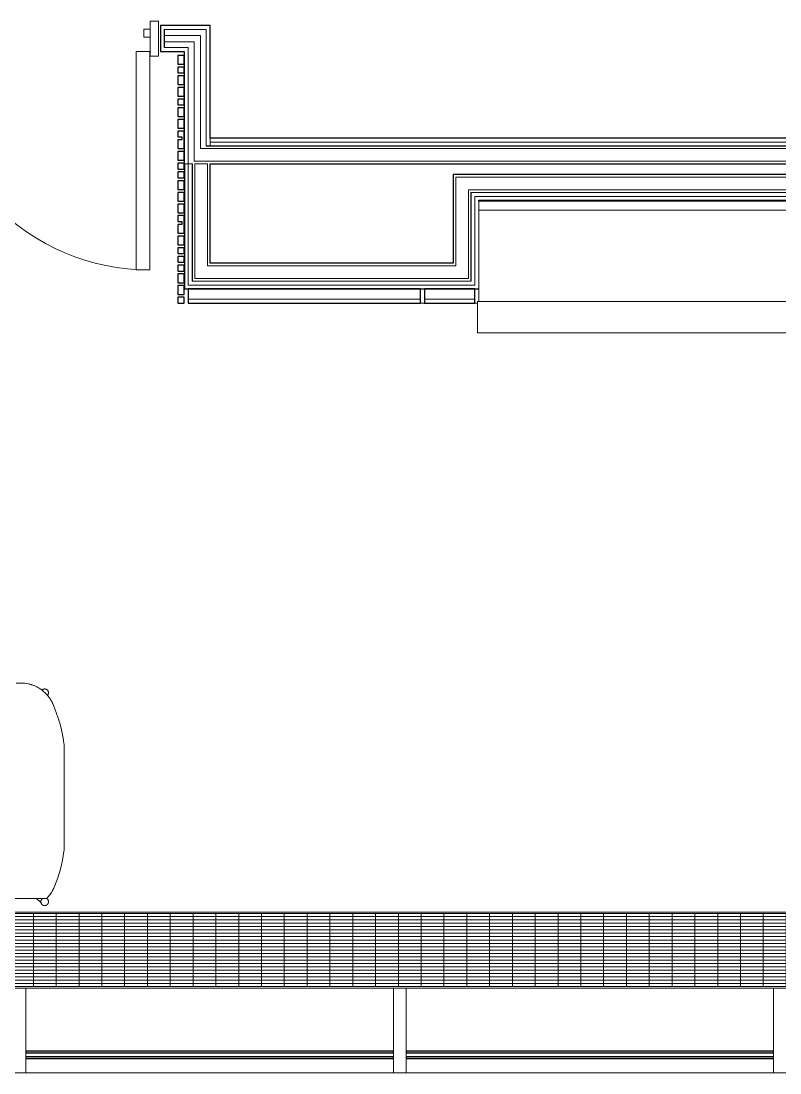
# Model space of a CAD drawing. Header units: millimetres. Extents: x 90978 to 295199, y -4084 to 97293.
# Drawn here: x 170556 to 173551, y 12073 to 16223 of the extents above; entities that cross this region are included whole.
import ezdxf

# ---------------------------------------------------------------- set-up
doc = ezdxf.new("R2010")
doc.units = ezdxf.units.MM
doc.header["$MEASUREMENT"] = 0
for name, color, linetype, lineweight in [('CSM-STL-XX-ZZ-M3-A-XXXX-00001_detached _19_04_21__rvt-1-Level 0$0$A-DOOR', 4, 'CONTINUOUS', 9), ('CSM-STL-XX-ZZ-M3-A-XXXX-00001_detached _19_04_21__rvt-1-Level 0$0$A-DOOR-FRAM', 4, 'CONTINUOUS', 18), ('CSM-STL-XX-ZZ-M3-A-XXXX-00001_detached _19_04_21__rvt-1-Level 0$0$A-GENM', 7, 'CONTINUOUS', 9), ('CSM-STL-XX-ZZ-M3-A-XXXX-00001_detached _19_04_21__rvt-1-Level 0$0$A-GLAZ-CURT', 7, 'CONTINUOUS', 9), ('CSM-STL-XX-ZZ-M3-A-XXXX-00001_detached _19_04_21__rvt-1-Level 0$0$A-GLAZ-CWMG', 7, 'CONTINUOUS', 9), ('CSM-STL-XX-ZZ-M3-A-XXXX-00001_detached _19_04_21__rvt-1-Level 0$0$A-WALL', 7, 'CONTINUOUS', 9), ('CSM-STL-XX-ZZ-M3-A-XXXX-00001_detached _19_04_21__rvt-1-Level 0$0$I-FURN', 8, 'CONTINUOUS', 9), ('CSM-STL-XX-ZZ-M3-A-XXXX-00001_detached _19_04_21__rvt-1-Level 0$0$I-WALL', 7, 'CONTINUOUS', 9), ('I-FURN', 8, 'CONTINUOUS', 9)]:
    doc.layers.add(name, color=color, linetype=linetype, lineweight=lineweight)

msp = doc.modelspace()

# ---------------------------------------------------------------- hatches: boundary and pattern name
at = {"layer": 'CSM-STL-XX-ZZ-M3-A-XXXX-00001_detached _19_04_21__rvt-1-Level 0$0$A-GENM'}
h = msp.add_hatch(dxfattribs=at)
h.set_pattern_fill('FP_27', color=256, style=0, pattern_type=2)
h.set_pattern_definition([(0, (173125.082, 12558.142), (0, 13.2), []), (90, (173125.08, 12558.14), (-90, 6e-15), [])])
h.paths.add_polyline_path([(189294.8, 12414.1), (189294.8, 12702.1), (156955.3, 12702.1), (156955.3, 12414.1), (189031.6, 12414.1)], flags=0)
at = {"layer": 'CSM-STL-XX-ZZ-M3-A-XXXX-00001_detached _19_04_21__rvt-1-Level 0$0$A-GLAZ-CURT'}
h = msp.add_hatch(color=256, dxfattribs=at)
h.paths.add_polyline_path([(170575.8, 12158.7), (170575.8, 12152.7), (172025.8, 12152.7), (172025.8, 12158.7), (171109.2, 12158.7)], flags=0)
h.paths.add_polyline_path([(170575.8, 12136.7), (170575.8, 12130.7), (172025.8, 12130.7), (172025.8, 12136.7), (171109.2, 12136.7)], flags=0)
h = msp.add_hatch(color=256, dxfattribs=at)
h.paths.add_polyline_path([(172075.8, 12158.7), (172075.8, 12152.7), (173525.8, 12152.7), (173525.8, 12158.7), (172609.2, 12158.7)], flags=0)
h.paths.add_polyline_path([(172075.8, 12136.7), (172075.8, 12130.7), (173525.8, 12130.7), (173525.8, 12136.7), (172609.2, 12136.7)], flags=0)

# ---------------------------------------------------------------- linework, layer by layer
at = {"layer": 'CSM-STL-XX-ZZ-M3-A-XXXX-00001_detached _19_04_21__rvt-1-Level 0$0$A-DOOR', "lineweight": 20}
for p, q in [((171064.3, 16103.2), (171010.3, 16103.2)), ((171010.3, 16103.2), (171010.3, 15241.2)), ((171064.3, 15241.2), (171064.3, 16103.2)), ((171010.3, 15241.2), (171064.3, 15241.2))]:
    msp.add_line(p, q, dxfattribs=at)
at = {"layer": 'CSM-STL-XX-ZZ-M3-A-XXXX-00001_detached _19_04_21__rvt-1-Level 0$0$A-DOOR'}
msp.add_arc((171064.3, 16103.2), 862, 180, 270, dxfattribs=at)
at = {"layer": 'CSM-STL-XX-ZZ-M3-A-XXXX-00001_detached _19_04_21__rvt-1-Level 0$0$A-DOOR-FRAM', "lineweight": 20}
for p, q in [((171041.3, 16191.2), (171041.3, 16159.2)), ((171066.3, 16191.2), (171041.3, 16191.2)), ((171098.3, 16223.2), (171066.3, 16223.2)), ((171066.3, 16223.2), (171066.3, 16085.2)), ((171066.3, 16159.2), (171066.3, 16191.2)), ((171098.3, 16085.2), (171098.3, 16223.2)), ((171041.3, 16159.2), (171066.3, 16159.2)), ((171066.3, 16085.2), (171098.3, 16085.2))]:
    msp.add_line(p, q, dxfattribs=at)
at = {"layer": 'CSM-STL-XX-ZZ-M3-A-XXXX-00001_detached _19_04_21__rvt-1-Level 0$0$A-GENM'}
for p, q in [((189294.8, 12702.1), (156955.3, 12702.1)), ((157147.6, 12708.1), (189300.8, 12708.1)), ((156955.3, 12414.1), (189294.8, 12414.1))]:
    msp.add_line(p, q, dxfattribs=at)
at = {"layer": 'CSM-STL-XX-ZZ-M3-A-XXXX-00001_detached _19_04_21__rvt-1-Level 0$0$A-GLAZ-CURT', "lineweight": 30}
for p, q in [((172025.8, 12158.7), (170575.8, 12158.7)), ((170575.8, 12158.7), (170575.8, 12152.7)), ((170575.8, 12152.7), (172025.8, 12152.7)), ((172025.8, 12136.7), (170575.8, 12136.7)), ((170575.8, 12136.7), (170575.8, 12130.7)), ((170575.8, 12130.7), (172025.8, 12130.7)), ((172025.8, 12152.7), (172025.8, 12158.7)), ((172025.8, 12130.7), (172025.8, 12136.7)), ((173525.8, 12158.7), (172075.8, 12158.7)), ((172075.8, 12158.7), (172075.8, 12152.7)), ((172075.8, 12152.7), (173525.8, 12152.7)), ((173525.8, 12136.7), (172075.8, 12136.7)), ((172075.8, 12136.7), (172075.8, 12130.7)), ((172075.8, 12130.7), (173525.8, 12130.7)), ((173525.8, 12152.7), (173525.8, 12158.7)), ((173525.8, 12130.7), (173525.8, 12136.7))]:
    msp.add_line(p, q, dxfattribs=at)
at = {"layer": 'CSM-STL-XX-ZZ-M3-A-XXXX-00001_detached _19_04_21__rvt-1-Level 0$0$A-GLAZ-CWMG', "lineweight": 20, "extrusion": (0, 0, -1)}
for p, q in [((170575.8, 12408.2), (170525.8, 12408.2)), ((170575.8, 12073.2), (170575.8, 12408.2)), ((172075.8, 12408.2), (172025.8, 12408.2)), ((172025.8, 12408.2), (172025.8, 12073.2)), ((172075.8, 12073.2), (172075.8, 12408.2)), ((173575.8, 12408.2), (173525.8, 12408.2)), ((173525.8, 12408.2), (173525.8, 12073.2)), ((170525.8, 12073.2), (170575.8, 12073.2)), ((172025.8, 12073.2), (172075.8, 12073.2)), ((173525.8, 12073.2), (173575.8, 12073.2))]:
    msp.add_line(p, q, dxfattribs=at)
at = {"layer": 'CSM-STL-XX-ZZ-M3-A-XXXX-00001_detached _19_04_21__rvt-1-Level 0$0$A-GLAZ-CWMG'}
for p, q in [((170575.8, 12408.2), (172025.8, 12408.2)), ((172075.8, 12408.2), (173525.8, 12408.2)), ((170575.8, 12073.2), (172025.8, 12073.2)), ((172075.8, 12073.2), (173525.8, 12073.2))]:
    msp.add_line(p, q, dxfattribs=at)
at = {"layer": 'CSM-STL-XX-ZZ-M3-A-XXXX-00001_detached _19_04_21__rvt-1-Level 0$0$A-WALL'}
for p, q in [((171121.3, 16190.2), (171121.3, 16154.2)), ((171287.3, 16190.2), (171121.3, 16190.2)), ((171122.3, 16189.2), (171122.3, 16166.7)), ((171286.3, 16189.2), (171122.3, 16189.2)), ((171286.3, 16189.2), (171286.3, 16166.7)), ((171287.3, 16190.2), (171287.3, 16189.2)), ((171287.3, 16189.2), (171287.3, 16103.2)), ((171121.3, 16154.2), (171121.3, 16118.2)), ((171122.3, 16166.7), (171263.8, 16166.7)), ((171122.3, 16166.7), (171122.3, 16154.2)), ((171122.3, 16154.2), (171122.3, 16141.7)), ((171263.8, 16166.7), (171263.8, 16141.7)), ((171286.3, 16166.7), (171286.3, 16103.2)), ((171121.3, 16118.2), (171215.3, 16118.2)), ((171122.3, 16141.7), (171122.3, 16119.2)), ((171122.3, 16141.7), (171238.8, 16141.7)), ((171122.3, 16119.2), (171216.3, 16119.2)), ((171215.3, 16118.2), (171215.3, 16103.2)), ((171215.3, 15660), (171215.3, 16103.2)), ((171216.3, 16119.2), (171216.3, 16118.2)), ((171216.3, 16118.2), (171216.3, 16103.2)), ((171216.3, 15660), (171216.3, 16103.2)), ((171238.8, 16141.7), (171238.8, 16119.2)), ((171238.8, 16119.2), (171238.8, 16103.2)), ((171238.8, 15670), (171238.8, 16103.2)), ((171263.8, 16141.7), (171263.8, 16103.2)), ((171263.8, 15720), (171263.8, 16103.2)), ((171286.3, 15730), (171286.3, 16103.2)), ((171287.3, 15731), (171287.3, 16103.2)), ((171287.3, 15730), (171286.3, 15730)), ((171302.3, 15731), (171287.3, 15731)), ((171302.3, 15730), (171287.3, 15730)), ((171302.3, 15761), (171302.3, 15746)), ((171302.3, 15746), (185411.5, 15746)), ((171302.3, 15746), (171302.3, 15731)), ((171302.3, 15731), (185411.5, 15731)), ((171302.3, 15730), (185411.5, 15730)), ((171286.3, 15720), (171263.8, 15720)), ((171302.3, 15720), (171286.3, 15720)), ((171302.3, 15720), (185411.5, 15720)), ((171201.3, 15660), (171215.3, 15660)), ((171215.3, 15660), (171201.3, 15660)), ((171215.3, 15660), (171216.3, 15660)), ((171216.3, 15660), (171215.3, 15660)), ((171216.3, 15660), (171231.3, 15660)), ((171216.3, 15267.4), (171216.3, 15660)), ((171231.3, 15660), (171216.3, 15660)), ((171231.3, 15660), (171232.3, 15660)), ((171232.3, 15660), (171231.3, 15660)), ((171231.3, 15267.4), (171231.3, 15660)), ((171232.3, 15267.4), (171232.3, 15660)), ((171263.8, 15670), (171238.8, 15670)), ((171263.8, 15660), (171242.3, 15660)), ((171242.3, 15267.4), (171242.3, 15660)), ((171302.3, 15670), (171263.8, 15670)), ((171286.3, 15660), (171263.8, 15660)), ((171287.3, 15660), (171286.3, 15660)), ((171292.3, 15660), (171287.3, 15660)), ((171292.3, 15267.4), (171292.3, 15660)), ((171302.3, 15670), (185411.5, 15670)), ((172271.3, 15607.4), (172321.3, 15607.4)), ((172271.3, 15257.4), (172271.3, 15607.4)), ((172321.3, 15607.4), (172362.3, 15607.4)), ((172362.3, 15607.4), (174762.3, 15607.4)), ((172321.3, 15557.4), (172331.3, 15557.4)), ((172321.3, 15207.4), (172321.3, 15557.4)), ((172331.3, 15557.4), (172362.3, 15557.4)), ((172331.3, 15547.4), (172332.3, 15547.4)), ((172331.3, 15197.4), (172331.3, 15547.4)), ((172332.3, 15547.4), (172362.3, 15547.4)), ((172332.3, 15546.4), (172347.3, 15546.4)), ((172332.3, 15196.4), (172332.3, 15546.4)), ((172347.3, 15546.4), (172362.3, 15546.4)), ((172347.3, 15531.4), (172362.3, 15531.4)), ((172347.3, 15181.4), (172347.3, 15531.4)), ((172362.3, 15557.4), (174762.3, 15557.4)), ((172362.3, 15547.4), (174762.3, 15547.4)), ((172362.3, 15546.4), (174762.3, 15546.4)), ((172362.3, 15531.4), (174762.3, 15531.4)), ((171216.3, 15196.4), (171216.3, 15267.4)), ((171231.3, 15197.4), (171231.3, 15267.4)), ((171232.3, 15207.4), (171232.3, 15267.4)), ((171242.3, 15257.4), (171242.3, 15267.4)), ((171242.3, 15207.4), (171242.3, 15257.4)), ((171292.3, 15257.4), (171292.3, 15267.4)), ((171292.3, 15257.4), (172261.3, 15257.4)), ((172271.3, 15257.4), (172261.3, 15257.4)), ((171216.3, 15181.4), (171216.3, 15196.4)), ((171231.3, 15196.4), (171231.3, 15197.4)), ((171231.3, 15196.4), (172261.3, 15196.4)), ((171232.3, 15197.4), (171232.3, 15207.4)), ((171232.3, 15197.4), (172261.3, 15197.4)), ((171242.3, 15207.4), (172261.3, 15207.4)), ((172271.3, 15207.4), (172261.3, 15207.4)), ((172321.3, 15197.4), (172261.3, 15197.4)), ((172331.3, 15196.4), (172261.3, 15196.4)), ((172321.3, 15207.4), (172271.3, 15207.4)), ((172331.3, 15197.4), (172321.3, 15197.4)), ((172332.3, 15196.4), (172331.3, 15196.4)), ((171216.3, 15181.4), (172261.3, 15181.4)), ((172332.3, 15181.4), (172261.3, 15181.4)), ((172347.3, 15181.4), (172332.3, 15181.4)), ((172132.3, 15126.4), (171216.3, 15126.4)), ((172346.3, 15126.4), (172148.3, 15126.4))]:
    msp.add_line(p, q, dxfattribs=at)
at = {"layer": 'CSM-STL-XX-ZZ-M3-A-XXXX-00001_detached _19_04_21__rvt-1-Level 0$0$A-WALL', "lineweight": 30}
for p, q in [((171200.3, 16087.9), (171175.3, 16087.9)), ((171175.3, 16087.9), (171175.3, 16053.4)), ((171200.3, 16053.4), (171200.3, 16087.9)), ((171175.3, 16053.4), (171200.3, 16053.4)), ((171200.3, 16041.9), (171175.3, 16041.9)), ((171175.3, 16041.9), (171175.3, 16018.9)), ((171200.3, 16018.9), (171200.3, 16041.9)), ((171175.3, 16018.9), (171200.3, 16018.9)), ((171200.3, 16007.4), (171175.3, 16007.4)), ((171175.3, 16007.4), (171175.3, 15972.9)), ((171200.3, 15972.9), (171200.3, 16007.4)), ((171175.3, 15972.9), (171200.3, 15972.9)), ((171200.3, 15961.4), (171175.3, 15961.4)), ((171175.3, 15961.4), (171175.3, 15926.9)), ((171200.3, 15926.9), (171200.3, 15961.4)), ((171175.3, 15926.9), (171200.3, 15926.9)), ((171200.3, 15915.4), (171175.3, 15915.4)), ((171175.3, 15915.4), (171175.3, 15892.4)), ((171200.3, 15892.4), (171200.3, 15915.4)), ((171175.3, 15892.4), (171200.3, 15892.4)), ((171200.3, 15880.9), (171175.3, 15880.9)), ((171175.3, 15880.9), (171175.3, 15846.4)), ((171200.3, 15846.4), (171200.3, 15880.9)), ((171175.3, 15846.4), (171200.3, 15846.4)), ((171200.3, 15834.9), (171175.3, 15834.9)), ((171175.3, 15834.9), (171175.3, 15800.4)), ((171200.3, 15800.4), (171200.3, 15834.9)), ((171175.3, 15800.4), (171200.3, 15800.4)), ((171200.3, 15788.9), (171175.3, 15788.9)), ((171175.3, 15788.9), (171175.3, 15765.9)), ((171200.3, 15719.9), (171200.3, 15788.9)), ((171175.3, 15765.9), (171191.3, 15765.9)), ((171191.3, 15754.4), (171175.3, 15754.4)), ((171175.3, 15754.4), (171175.3, 15719.9)), ((171191.3, 15765.9), (171191.3, 15754.4)), ((171175.3, 15719.9), (171200.3, 15719.9)), ((171200.3, 15708.4), (171175.3, 15708.4)), ((171175.3, 15708.4), (171175.3, 15673.9)), ((171200.3, 15673.9), (171200.3, 15708.4)), ((171175.3, 15673.9), (171200.3, 15673.9)), ((171200.3, 15662.4), (171175.3, 15662.4)), ((171175.3, 15662.4), (171175.3, 15639.4)), ((171200.3, 15639.4), (171200.3, 15662.4)), ((171175.3, 15639.4), (171200.3, 15639.4)), ((171200.3, 15627.9), (171175.3, 15627.9)), ((171175.3, 15627.9), (171175.3, 15604.9)), ((171175.3, 15604.9), (171200.3, 15604.9)), ((171200.3, 15604.9), (171200.3, 15627.9)), ((171200.3, 15593.4), (171175.3, 15593.4)), ((171175.3, 15593.4), (171175.3, 15558.9)), ((171200.3, 15558.9), (171200.3, 15593.4)), ((171175.3, 15558.9), (171200.3, 15558.9)), ((171200.3, 15547.4), (171175.3, 15547.4)), ((171175.3, 15547.4), (171175.3, 15512.9)), ((171200.3, 15512.9), (171200.3, 15547.4)), ((171175.3, 15512.9), (171200.3, 15512.9)), ((171200.3, 15501.4), (171175.3, 15501.4)), ((171175.3, 15501.4), (171175.3, 15466.9)), ((171200.3, 15466.9), (171200.3, 15501.4)), ((171175.3, 15466.9), (171200.3, 15466.9)), ((171200.3, 15455.4), (171175.3, 15455.4)), ((171175.3, 15455.4), (171175.3, 15432.4)), ((171200.3, 15386.4), (171200.3, 15455.4)), ((171175.3, 15432.4), (171191.3, 15432.4)), ((171191.3, 15420.9), (171175.3, 15420.9)), ((171175.3, 15420.9), (171175.3, 15386.4)), ((171191.3, 15432.4), (171191.3, 15420.9)), ((171175.3, 15386.4), (171200.3, 15386.4)), ((171200.3, 15374.9), (171175.3, 15374.9)), ((171175.3, 15374.9), (171175.3, 15340.4)), ((171200.3, 15340.4), (171200.3, 15374.9)), ((171175.3, 15340.4), (171200.3, 15340.4)), ((171200.3, 15328.9), (171175.3, 15328.9)), ((171175.3, 15328.9), (171175.3, 15305.9)), ((171200.3, 15305.9), (171200.3, 15328.9)), ((171175.3, 15305.9), (171200.3, 15305.9)), ((171200.3, 15294.4), (171175.3, 15294.4)), ((171175.3, 15294.4), (171175.3, 15271.4)), ((171200.3, 15271.4), (171200.3, 15294.4)), ((171175.3, 15271.4), (171200.3, 15271.4)), ((171200.3, 15259.9), (171175.3, 15259.9)), ((171175.3, 15259.9), (171175.3, 15236.9)), ((171175.3, 15236.9), (171200.3, 15236.9)), ((171200.3, 15236.9), (171200.3, 15259.9)), ((171200.3, 15225.4), (171175.3, 15225.4)), ((171175.3, 15225.4), (171175.3, 15190.9)), ((171175.3, 15190.9), (171200.3, 15190.9)), ((171200.3, 15190.9), (171200.3, 15225.4)), ((171200.3, 15179.4), (171175.3, 15179.4)), ((171175.3, 15179.4), (171175.3, 15144.9)), ((171200.3, 15144.9), (171200.3, 15179.4)), ((171175.3, 15144.9), (171200.3, 15144.9)), ((171200.3, 15133.4), (171175.3, 15133.4)), ((171175.3, 15133.4), (171175.3, 15110.4)), ((171175.3, 15110.4), (171200.3, 15110.4)), ((171200.3, 15110.4), (171200.3, 15133.4))]:
    msp.add_line(p, q, dxfattribs=at)
at = {"layer": 'CSM-STL-XX-ZZ-M3-A-XXXX-00001_detached _19_04_21__rvt-1-Level 0$0$I-FURN'}
for p, q in [((174762.3, 15512.7), (172362.3, 15512.7)), ((172362.3, 15512.7), (172362.3, 15477.7)), ((172362.3, 15477.7), (174762.3, 15477.7)), ((172362.3, 15117.2), (172362.3, 15477.7)), ((172362.3, 15477.7), (174762.3, 15477.7)), ((174767.3, 15117.2), (172357.3, 15117.2)), ((172357.3, 15117.2), (172357.3, 14992.7)), ((172357.3, 14992.7), (174767.3, 14992.7))]:
    msp.add_line(p, q, dxfattribs=at)
at = {"layer": 'CSM-STL-XX-ZZ-M3-A-XXXX-00001_detached _19_04_21__rvt-1-Level 0$0$I-WALL', "lineweight": 30}
for p, q in [((171302.3, 16205.2), (171106.3, 16205.2)), ((171106.3, 16205.2), (171106.3, 16103.2)), ((171302.3, 16190.2), (171302.3, 16205.2)), ((171302.3, 16103.2), (171302.3, 16190.2)), ((171106.3, 16103.2), (171200.3, 16103.2)), ((171200.3, 16103.2), (171200.3, 15660)), ((171302.3, 15761), (171302.3, 16103.2)), ((177349.5, 15761), (171302.3, 15761)), ((171200.3, 15660), (171201.3, 15660)), ((171201.3, 15660), (171201.3, 15267.4)), ((171302.3, 15660), (185411.5, 15660)), ((171302.3, 15267.4), (171302.3, 15660)), ((172261.3, 15617.4), (172261.3, 15267.4)), ((172271.3, 15617.4), (172261.3, 15617.4)), ((172362.3, 15617.4), (172271.3, 15617.4)), ((174762.3, 15617.4), (172362.3, 15617.4)), ((172362.3, 15516.4), (174762.3, 15516.4)), ((172362.3, 15512.7), (172362.3, 15516.4)), ((171201.3, 15267.4), (171201.3, 15181.4)), ((172261.3, 15267.4), (171302.3, 15267.4)), ((171201.3, 15181.4), (171201.3, 15166.4)), ((171201.3, 15166.4), (172261.3, 15166.4)), ((172132.3, 15166.4), (171216.3, 15166.4)), ((171216.3, 15166.4), (171216.3, 15110.4)), ((172132.3, 15110.4), (172132.3, 15166.4)), ((172346.3, 15166.4), (172148.3, 15166.4)), ((172148.3, 15166.4), (172148.3, 15110.4)), ((172261.3, 15166.4), (172347.3, 15166.4)), ((172346.3, 15110.4), (172346.3, 15166.4)), ((172347.3, 15166.4), (172362.3, 15166.4)), ((171216.3, 15110.4), (172132.3, 15110.4)), ((172148.3, 15110.4), (172346.3, 15110.4))]:
    msp.add_line(p, q, dxfattribs=at)
at = {"layer": 'CSM-STL-XX-ZZ-M3-A-XXXX-00001_detached _19_04_21__rvt-1-Level 0$0$I-WALL'}
for p, q in [((172148.3, 15110.4), (172132.3, 15110.4)), ((172357.3, 15110.4), (172346.3, 15110.4))]:
    msp.add_line(p, q, dxfattribs=at)
at = {"layer": 'I-FURN'}
for p, q in [((170537, 13611), (170557.5, 13611)), ((170570.8, 13610.4), (170557.5, 13611)), ((170583.9, 13608.4), (170570.8, 13610.4)), ((170639.4, 13584.2), (170639, 13583.7)), ((170639.9, 13584.6), (170639.4, 13584.2)), ((170640.3, 13584.9), (170639.9, 13584.6)), ((170640.8, 13585.3), (170640.3, 13584.9)), ((170641.3, 13585.6), (170640.8, 13585.3)), ((170641.8, 13586), (170641.3, 13585.6)), ((170642.3, 13586.3), (170641.8, 13586)), ((170642.9, 13586.5), (170642.3, 13586.3)), ((170643.4, 13586.8), (170642.9, 13586.5)), ((170644, 13587), (170643.4, 13586.8)), ((170644.5, 13587.3), (170644, 13587)), ((170645.1, 13587.5), (170644.5, 13587.3)), ((170645.7, 13587.6), (170645.1, 13587.5)), ((170646.2, 13587.8), (170645.7, 13587.6)), ((170646.8, 13587.9), (170646.2, 13587.8)), ((170647.4, 13588), (170646.8, 13587.9)), ((170648, 13588.1), (170647.4, 13588)), ((170648.6, 13588.1), (170648, 13588.1)), ((170649.2, 13588.2), (170648.6, 13588.1)), ((170649.8, 13588.2), (170649.2, 13588.2)), ((170650.4, 13588.1), (170649.8, 13588.2)), ((170651, 13588.1), (170650.4, 13588.1)), ((170651.6, 13588), (170651, 13588.1)), ((170652.2, 13588), (170651.6, 13588)), ((170652.8, 13587.8), (170652.2, 13588)), ((170653.4, 13587.7), (170652.8, 13587.8)), ((170653.9, 13587.5), (170653.4, 13587.7)), ((170654.5, 13587.4), (170653.9, 13587.5)), ((170655.1, 13587.1), (170654.5, 13587.4)), ((170655.6, 13586.9), (170655.1, 13587.1)), ((170656.2, 13586.7), (170655.6, 13586.9)), ((170656.7, 13586.4), (170656.2, 13586.7)), ((170657.2, 13586.1), (170656.7, 13586.4)), ((170657.7, 13585.8), (170657.2, 13586.1)), ((170658.2, 13585.5), (170657.7, 13585.8)), ((170658.7, 13585.1), (170658.2, 13585.5)), ((170659.2, 13584.7), (170658.7, 13585.1)), ((170659.7, 13584.3), (170659.2, 13584.7)), ((170660.1, 13583.9), (170659.7, 13584.3)), ((170660.5, 13583.5), (170660.1, 13583.9)), ((170660.9, 13583.1), (170660.5, 13583.5)), ((170661.3, 13582.6), (170660.9, 13583.1)), ((170661.7, 13582.1), (170661.3, 13582.6)), ((170662, 13581.6), (170661.7, 13582.1)), ((170662.4, 13581.1), (170662, 13581.6)), ((170662.7, 13580.6), (170662.4, 13581.1)), ((170662.9, 13580.1), (170662.7, 13580.6)), ((170663.2, 13579.6), (170662.9, 13580.1)), ((170663.5, 13579), (170663.2, 13579.6)), ((170663.7, 13578.5), (170663.5, 13579)), ((170663.9, 13577.9), (170663.7, 13578.5)), ((170664.1, 13577.3), (170663.9, 13577.9)), ((170664.2, 13576.7), (170664.1, 13577.3)), ((170664.3, 13576.1), (170664.2, 13576.7)), ((170664.5, 13575.6), (170664.3, 13576.1)), ((170664.4, 13570.5), (170664.5, 13571.1)), ((170664.5, 13575), (170664.5, 13575.6)), ((170664.6, 13574.4), (170664.5, 13575)), ((170664.5, 13571.1), (170664.6, 13571.6)), ((170664.6, 13573.8), (170664.6, 13574.4)), ((170664.6, 13573.2), (170664.6, 13573.8)), ((170664.6, 13572.8), (170664.6, 13573.2)), ((170664.6, 13572.2), (170664.6, 13572.8)), ((170664.6, 13571.6), (170664.6, 13572.2)), ((170660.7, 13563), (170661.1, 13563.5)), ((170661.1, 13563.5), (170661.5, 13564)), ((170661.5, 13564), (170661.8, 13564.4)), ((170661.8, 13564.4), (170662.2, 13564.9)), ((170662.2, 13564.9), (170662.5, 13565.4)), ((170662.5, 13565.4), (170662.8, 13566)), ((170662.8, 13566), (170663.1, 13566.5)), ((170663.1, 13566.5), (170663.3, 13567)), ((170663.3, 13567), (170663.6, 13567.6)), ((170663.6, 13567.6), (170663.8, 13568.1)), ((170663.8, 13568.1), (170664, 13568.7)), ((170664, 13568.7), (170664.1, 13569.3)), ((170664.1, 13569.3), (170664.3, 13569.9)), ((170664.3, 13569.9), (170664.4, 13570.5)), ((170727, 12957.8), (170727, 13364.3)), ((170657.6, 12761), (168932, 12761)), ((170617, 12761), (170635.2, 12744.7)), ((170634.7, 12749.4), (170634.6, 12748.8)), ((170634.6, 12748.8), (170634.6, 12748.5)), ((170634.6, 12748.5), (170634.7, 12747.9)), ((170634.8, 12750.6), (170634.7, 12750)), ((170634.7, 12750), (170634.7, 12749.4)), ((170634.7, 12747.9), (170634.7, 12747.3)), ((170634.7, 12747.3), (170634.8, 12746.7)), ((170634.9, 12751.2), (170634.8, 12750.6)), ((170634.8, 12746.7), (170634.8, 12746.1)), ((170634.8, 12746.1), (170634.9, 12745.5)), ((170635, 12751.8), (170634.9, 12751.2)), ((170634.9, 12745.5), (170635.1, 12744.9)), ((170635.2, 12752.4), (170635, 12751.8)), ((170635.1, 12744.9), (170635.2, 12744.4)), ((170635.3, 12753), (170635.2, 12752.4)), ((170635.2, 12744.4), (170635.4, 12743.8)), ((170635.5, 12753.5), (170635.3, 12753)), ((170635.4, 12743.8), (170635.6, 12743.2)), ((170635.7, 12754.1), (170635.5, 12753.5)), ((170635.6, 12743.2), (170635.8, 12742.7)), ((170636, 12754.7), (170635.7, 12754.1)), ((170635.8, 12742.7), (170636.1, 12742.1)), ((170636.2, 12755.2), (170636, 12754.7)), ((170636.1, 12742.1), (170636.3, 12741.6)), ((170636.5, 12755.7), (170636.2, 12755.2)), ((170636.3, 12741.6), (170636.6, 12741.1)), ((170636.8, 12756.2), (170636.5, 12755.7)), ((170636.6, 12741.1), (170636.9, 12740.5)), ((170637.1, 12756.8), (170636.8, 12756.2)), ((170636.9, 12740.5), (170637.3, 12740)), ((170637.5, 12757.2), (170637.1, 12756.8)), ((170637.8, 12757.7), (170637.5, 12757.2)), ((170638.2, 12758.2), (170637.8, 12757.7)), ((170638.6, 12758.6), (170638.2, 12758.2)), ((170639, 12759.1), (170638.6, 12758.6)), ((170639.4, 12759.5), (170639, 12759.1)), ((170639.9, 12759.9), (170639.4, 12759.5)), ((170640.3, 12760.3), (170639.9, 12759.9)), ((170640.8, 12760.6), (170640.3, 12760.3)), ((170641.3, 12761), (170640.8, 12760.6)), ((170658.2, 12760.8), (170657.7, 12761.1)), ((170658.7, 12760.4), (170658.2, 12760.8)), ((170659.2, 12760.1), (170658.7, 12760.4)), ((170659.7, 12759.7), (170659.2, 12760.1)), ((170660.1, 12759.3), (170659.7, 12759.7)), ((170660.5, 12758.8), (170660.1, 12759.3)), ((170660.9, 12758.4), (170660.5, 12758.8)), ((170661.3, 12757.9), (170660.9, 12758.4)), ((170661.7, 12757.5), (170661.3, 12757.9)), ((170662, 12757), (170661.7, 12757.5)), ((170662.4, 12756.5), (170662, 12757)), ((170662.2, 12740.3), (170662.5, 12740.8)), ((170662.7, 12756), (170662.4, 12756.5)), ((170662.5, 12740.8), (170662.8, 12741.3)), ((170662.9, 12755.4), (170662.7, 12756)), ((170662.8, 12741.3), (170663.1, 12741.8)), ((170663.2, 12754.9), (170662.9, 12755.4)), ((170663.1, 12741.8), (170663.3, 12742.4)), ((170663.5, 12754.4), (170663.2, 12754.9)), ((170663.3, 12742.4), (170663.6, 12742.9)), ((170663.7, 12753.8), (170663.5, 12754.4)), ((170663.6, 12742.9), (170663.8, 12743.5)), ((170663.9, 12753.2), (170663.7, 12753.8)), ((170663.8, 12743.5), (170664, 12744.1)), ((170664.1, 12752.7), (170663.9, 12753.2)), ((170664, 12744.1), (170664.1, 12744.6)), ((170664.2, 12752.1), (170664.1, 12752.7)), ((170664.1, 12744.6), (170664.3, 12745.2)), ((170664.3, 12751.5), (170664.2, 12752.1)), ((170664.5, 12750.9), (170664.3, 12751.5)), ((170664.3, 12745.2), (170664.4, 12745.8)), ((170664.4, 12745.8), (170664.5, 12746.4)), ((170664.5, 12750.3), (170664.5, 12750.9)), ((170664.6, 12749.7), (170664.5, 12750.3)), ((170664.5, 12746.4), (170664.6, 12747)), ((170664.6, 12749.1), (170664.6, 12749.7)), ((170664.6, 12748.5), (170664.6, 12749.1)), ((170664.6, 12748.2), (170664.6, 12748.5)), ((170664.6, 12747.6), (170664.6, 12748.2)), ((170664.6, 12747), (170664.6, 12747.6)), ((170637.3, 12740), (170637.6, 12739.6)), ((170637.6, 12739.6), (170638, 12739.1)), ((170638, 12739.1), (170638.4, 12738.6)), ((170638.4, 12738.6), (170638.8, 12738.2)), ((170638.8, 12738.2), (170639.2, 12737.8)), ((170639.2, 12737.8), (170639.6, 12737.3)), ((170639.6, 12737.3), (170640.1, 12737)), ((170640.1, 12737), (170640.6, 12736.6)), ((170640.6, 12736.6), (170641, 12736.2)), ((170641, 12736.2), (170641.5, 12735.9)), ((170641.5, 12735.9), (170642.1, 12735.6)), ((170642.1, 12735.6), (170642.6, 12735.3)), ((170642.6, 12735.3), (170643.1, 12735)), ((170643.1, 12735), (170643.7, 12734.8)), ((170643.7, 12734.8), (170644.2, 12734.5)), ((170644.2, 12734.5), (170644.8, 12734.3)), ((170644.8, 12734.3), (170645.3, 12734.1)), ((170645.3, 12734.1), (170645.9, 12734)), ((170645.9, 12734), (170646.5, 12733.8)), ((170646.5, 12733.8), (170647.1, 12733.7)), ((170647.1, 12733.7), (170647.7, 12733.6)), ((170647.7, 12733.6), (170648.3, 12733.6)), ((170648.3, 12733.6), (170648.9, 12733.5)), ((170648.9, 12733.5), (170649.5, 12733.5)), ((170649.5, 12733.5), (170650.1, 12733.5)), ((170650.1, 12733.5), (170650.7, 12733.6)), ((170650.7, 12733.6), (170651.3, 12733.6)), ((170651.3, 12733.6), (170651.9, 12733.7)), ((170651.9, 12733.7), (170652.5, 12733.8)), ((170652.5, 12733.8), (170653.1, 12733.9)), ((170653.1, 12733.9), (170653.6, 12734.1)), ((170653.6, 12734.1), (170654.2, 12734.2)), ((170654.2, 12734.2), (170654.8, 12734.4)), ((170654.8, 12734.4), (170655.3, 12734.6)), ((170655.3, 12734.6), (170655.9, 12734.9)), ((170655.9, 12734.9), (170656.4, 12735.1)), ((170656.4, 12735.1), (170657, 12735.4)), ((170657, 12735.4), (170657.5, 12735.7)), ((170657.5, 12735.7), (170658, 12736)), ((170658, 12736), (170658.5, 12736.4)), ((170658.5, 12736.4), (170659, 12736.7)), ((170659, 12736.7), (170659.4, 12737.1)), ((170659.4, 12737.1), (170659.9, 12737.5)), ((170659.9, 12737.5), (170660.3, 12737.9)), ((170660.3, 12737.9), (170660.7, 12738.4)), ((170660.7, 12738.4), (170661.1, 12738.8)), ((170661.1, 12738.8), (170661.5, 12739.3)), ((170661.5, 12739.3), (170661.8, 12739.8)), ((170661.8, 12739.8), (170662.2, 12740.3))]:
    msp.add_line(p, q, dxfattribs=at)
for centre, radius, start, end in [((170649.6, 13573.2), 15, 0, 135), ((170649.6, 13573.2), 15, 0, 45), ((170649.6, 13573.2), 15, 316.8722, 0), ((170649.6, 13573.2), 15, 317.0895, 0), ((170165.7, 13298.7), 565, 7.707, 24.0406), ((169148.3, 13161), 1591.7, 7.3368, 7.707), ((169148.3, 13161), 1591.7, 352.293, 352.6632), ((170165.7, 13023.3), 565, 337.7502, 352.293), ((170542.2, 12869.3), 158.3, 331.8474, 337.7502), ((170649.6, 12748.5), 15, 123.0286, 180), ((170649.6, 12748.5), 15, 135, 180), ((170649.6, 12748.5), 15, 180, 0), ((170649.6, 12748.5), 15, 180, 225), ((170649.6, 12748.5), 15, 0, 57.6353), ((170649.6, 12748.5), 15, 0, 45), ((170649.6, 12748.5), 15, 315, 0)]:
    msp.add_arc(centre, radius, start, end, dxfattribs=at)
msp.add_open_spline([(170680.5, 13531.7), (170678.2, 13536.7), (170673.1, 13546.4), (170663.7, 13559.9), (170652.8, 13572.1), (170640.8, 13582.6), (170628.3, 13591.3), (170616.1, 13597.9), (170606.8, 13601.8), (170600.2, 13604.1), (170594.3, 13606), (170588.2, 13607.5), (170585.1, 13608.2), (170583.9, 13608.4)], degree=3, knots=[0, 0, 0, 0, 0.1, 0.2, 0.3, 0.4, 0.5, 0.6, 0.7, 0.75, 0.8, 0.9, 1, 1, 1, 1], dxfattribs=at)
for points in [[(170681.8, 13528.9), (170681.5, 13529.4), (170681.1, 13530.3), (170680.7, 13531.2), (170680.5, 13531.7)], [(170657.6, 12761), (170662.3, 12766.1), (170671.1, 12776.7), (170678.5, 12788.5), (170681.8, 12794.6)]]:
    msp.add_open_spline(points, degree=3, dxfattribs=at)

doc.saveas('drawing.dxf')
